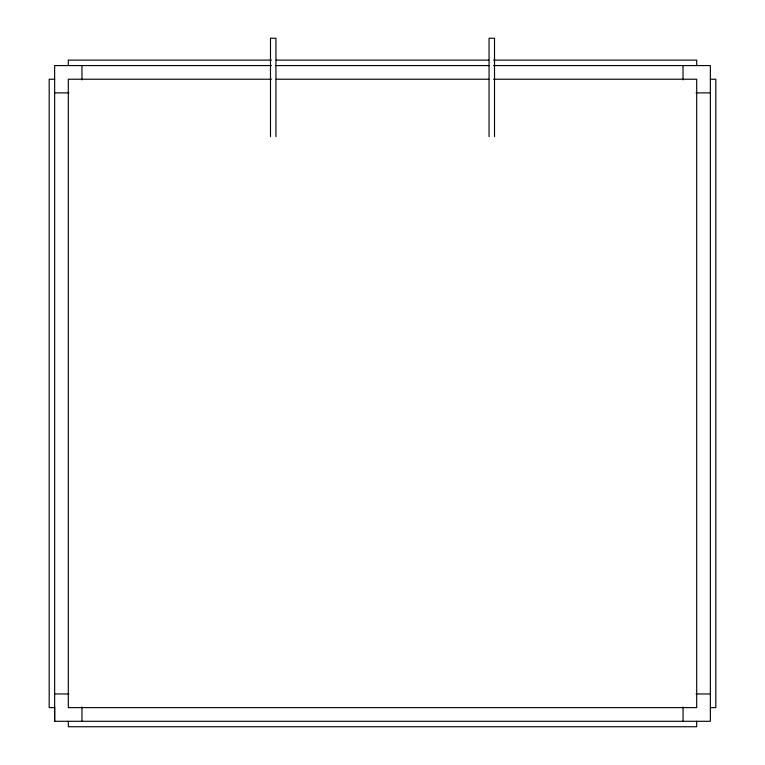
<?xml version="1.0" encoding="UTF-8"?>
<svg xmlns="http://www.w3.org/2000/svg" width="765" height="765" viewBox="0 0 765 765"><rect width="100%" height="100%" fill="white"/><g stroke="black" fill="none" stroke-linecap="round" stroke-linejoin="round"><path stroke-width="1.15" d="M493.607 65.57L710.36 65.57L710.36 721.29L54.64 721.29L54.64 707.032M271.393 60.11L68.305 60.11L68.305 65.57M276.175 60.11L488.825 60.11M493.607 60.11L696.695 60.11L696.695 65.57M271.393 65.57L54.64 65.57L54.64 721.29M275.601 65.57L489.399 65.57M54.64 79.235L49.18 79.235L49.18 707.625L54.64 707.625M271.393 79.235L68.305 79.235L68.305 707.625L696.695 707.625L696.695 79.235L493.607 79.235M276.175 79.235L488.825 79.235M710.36 79.235L715.82 79.235L715.82 707.625L710.36 707.625M54.64 92.89L68.974 92.89M696.026 92.89L710.36 92.89M54.64 693.96L68.974 693.96M696.026 693.96L710.36 693.96M696.695 721.29L696.695 726.75L68.305 726.75L68.305 721.29M683.04 65.57L683.04 79.904M683.04 706.956L683.04 721.29M494.515 136.639L494.515 38.25L489.055 38.25L489.055 136.639M275.945 136.639L275.945 38.25L270.485 38.25L270.485 136.639M81.96 65.57L81.96 79.904M81.96 706.956L81.96 721.29"/></g></svg>
